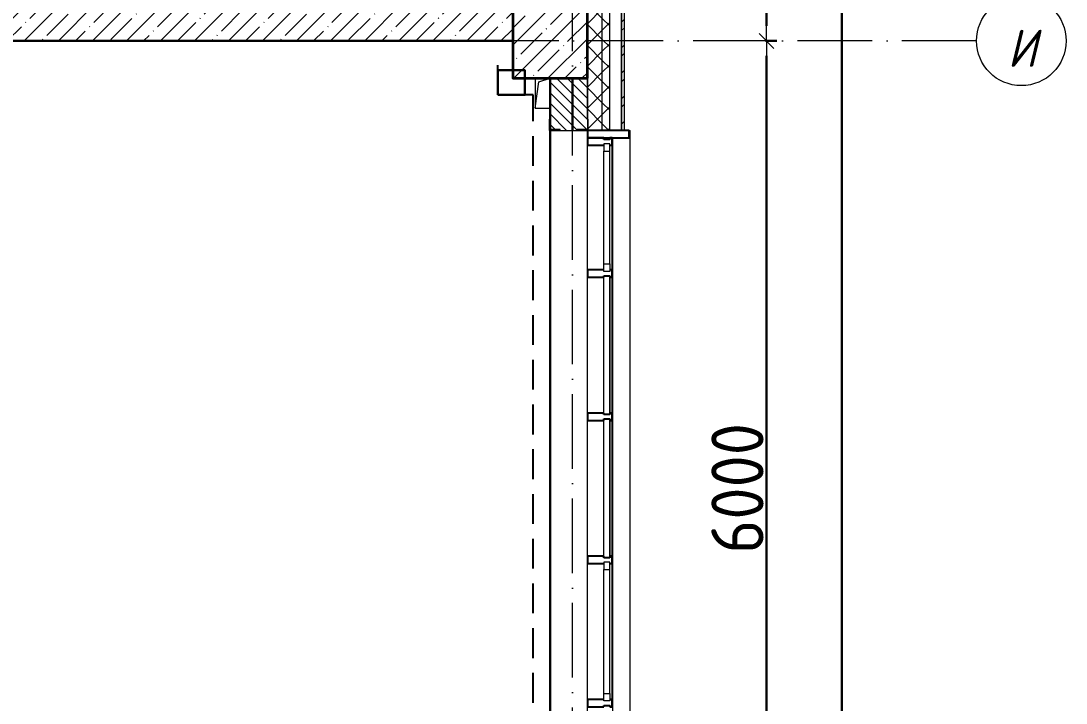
# Model space of a CAD drawing. Header units: millimetres. Extents: x -213536 to 1564669, y -45299 to 942238.
# Drawn here: x 530496 to 537500, y 438945 to 443520 of the extents above; entities that cross this region are included whole.
import ezdxf

# ---------------------------------------------------------------- set-up
doc = ezdxf.new("R2010")
doc.units = ezdxf.units.MM
for name, pattern in [('50_200_ШТРИХ_1Т_ш5_п1_п1_', [700, 500, -100, 0, -100]), ('Штрих короткий', [300, 150, -150]), ('Штриховая _2 мм - 1 мм_', [300, 200, -100])]:
    doc.linetypes.add(name, pattern=pattern)
for name, color, linetype, lineweight in [('0-1', 7, 'Continuous', 5), ('0-2', 7, 'Continuous', 9), ('2.1) ПГП окна 2.8 м', 5, 'Continuous', 30), ('3) ЖБ 4м', 3, 'Continuous', 30), ('3.1) ЖБ окна 1.2 м', 102, 'Continuous', 30), ('4) Метл уголки', 6, 'Continuous', 30), ('Импосты витража', 7, 'Continuous', 9), ('Импосты витража-1', 7, 'Continuous', 25), ('Каркас_Импост', 7, 'Continuous', 13), ('Несущие колонны', 7, 'Continuous', 9), ('Несущие колонны-1', 7, 'Continuous', 35), ('Обобщенные модели', 7, 'Continuous', 9), ('Общие ребра', 7, 'Continuous', 9), ('Окна', 7, 'Continuous', 9), ('Оси', 7, 'Continuous', 9), ('Оси-1', 7, 'Continuous', 20), ('Оси-2', 7, '50_200_ШТРИХ_1Т_ш5_п1_п1_', 9), ('Остекление-1', 7, 'Continuous', 9), ('Перемычка-1', 7, 'Штрих короткий', 9), ('Размеры', 7, 'Continuous', 15), ('Стены', 7, 'Continuous', 9), ('Стены-1', 7, 'Continuous', 13), ('Штриховка разреза-1', 7, 'Continuous', 9)]:
    doc.layers.add(name, color=color, linetype=linetype, lineweight=lineweight)
doc.layers.add('Каркас_Импост-2', color=7, linetype='Continuous', lineweight=9, true_color=0xaaaaaa)
doc.layers.add('СТ-1_1', color=7, linetype='Штриховая _2 мм - 1 мм_', lineweight=90, true_color=0x888888)
doc.layers.get('0-2').off()
doc.styles.add('ISOCPEUR_I_1', font='isocpeui.ttf', dxfattribs={"width": 0.85, "height": 2.5})
doc.styles.add('СПДС', font='isocpeur.ttf', dxfattribs={"width": 0.9})
doc.dimstyles.new('Размера А3', dxfattribs={"dimtxt": 200, "dimasz": 100, "dimexe": 70, "dimexo": 100, "dimgap": 20, "dimtad": 1, "dimdec": 0, "dimrnd": 10, "dimzin": 0, "dimdsep": 46, "dimtxsty": 'СПДС', "dimblk": 'ARROWHEAD_6', "dimcen": 1, "dimclrd": 256, "dimclre": 256, "dimclrt": 256, "dimazin": 0, "dimtfac": 1, "dimtdec": 0, "dimtmove": 2, "dimatfit": 3, "dimfxl": 1, "dimtolj": 1, "dimtzin": 0, "dimarcsym": 0})
pattern_1 = [(45, (0, 0), (-70.71068, 70.71068), []), (135, (0, 0), (-70.71068, -70.71068), [])]

# ---------------------------------------------------------------- blocks, each defined once
blk = doc.blocks.new('Ось сетки - Круг_Ø6_00__ISO-2_5_0_9K_-16731441-АИ2_03_План отделки стен 3-го этажа _Часть 2_')
at = {"layer": 'Оси-1'}
blk.add_circle((0, 0), 3, dxfattribs=at)
blk = doc.blocks.new('ARROWHEAD_6')
at = {"color": 0, "linetype": 'Continuous'}
for p, q in [((0, 0), (-1, 0)), ((-0.5, -0.5), (0.5, 0.5))]:
    blk.add_line(p, q, dxfattribs=at)
blk = doc.blocks.new('*D4763')
at = {"layer": 'Defpoints', "color": 0, "transparency": 16777216}
for p in [(535386.8, 443385.4), (535492.9, 443385.4), (535386.8, 437385.4)]:
    blk.add_point(p, dxfattribs=at)
at = {"layer": 'Размеры', "lineweight": -2, "transparency": 16777216}
for p, q in [((535486.8, 443385.4), (535562.9, 443385.4)), ((535492.9, 437485.4), (535492.9, 443285.4)), ((535486.8, 437385.4), (535562.9, 437385.4))]:
    blk.add_line(p, q, dxfattribs=at)
at = {"layer": 'Размеры', "lineweight": -2, "transparency": 16777216, "xscale": 100, "yscale": 100, "zscale": 100}
for p, rotation in [((535492.9, 443385.4), 90), ((535492.9, 437385.4), 270)]:
    blk.add_blockref('ARROWHEAD_6', p, dxfattribs=dict(at, rotation=rotation))
at = {"layer": 'Размеры', "transparency": 16777216, "insert": (535297.9, 440385.4), "char_height": 350, "width": 2.488, "attachment_point": 5, "rotation": 90, "style": 'СПДС'}
blk.add_mtext('\\A1;6000', dxfattribs=at)
blk = doc.blocks.new('*D4764')
at = {"layer": 'Defpoints', "color": 0, "transparency": 16777216}
for p in [(535386.8, 446385.4), (535492.9, 446385.4), (535386.8, 443385.4)]:
    blk.add_point(p, dxfattribs=at)
at = {"layer": 'Размеры', "lineweight": -2, "transparency": 16777216}
for p, q in [((535486.8, 446385.4), (535562.9, 446385.4)), ((535492.9, 443485.4), (535492.9, 446285.4)), ((535486.8, 443385.4), (535562.9, 443385.4))]:
    blk.add_line(p, q, dxfattribs=at)
at = {"layer": 'Размеры', "lineweight": -2, "transparency": 16777216, "xscale": 100, "yscale": 100, "zscale": 100}
for p, rotation in [((535492.9, 446385.4), 90), ((535492.9, 443385.4), 270)]:
    blk.add_blockref('ARROWHEAD_6', p, dxfattribs=dict(at, rotation=rotation))
at = {"layer": 'Размеры', "transparency": 16777216, "insert": (535297.9, 444885.4), "char_height": 350, "width": 2.488, "attachment_point": 5, "rotation": 90, "style": 'СПДС'}
blk.add_mtext('\\A1;3000', dxfattribs=at)
blk = doc.blocks.new('*D4774')
at = {"layer": 'Defpoints', "color": 0, "transparency": 16777216}
for p in [(535630.4, 474285.4), (535998.3, 474285.4), (535892.2, 425235.4)]:
    blk.add_point(p, dxfattribs=at)
at = {"layer": 'Размеры', "lineweight": -2, "transparency": 16777216}
for p, q in [((535730.4, 474285.4), (536068.3, 474285.4)), ((535998.3, 425335.4), (535998.3, 474185.4)), ((535992.2, 425235.4), (536068.3, 425235.4))]:
    blk.add_line(p, q, dxfattribs=at)
at = {"layer": 'Размеры', "lineweight": -2, "transparency": 16777216, "xscale": 100, "yscale": 100, "zscale": 100}
for p, rotation in [((535998.3, 474285.4), 90), ((535998.3, 425235.4), 270)]:
    blk.add_blockref('ARROWHEAD_6', p, dxfattribs=dict(at, rotation=rotation))
at = {"layer": 'Размеры', "transparency": 16777216, "insert": (535803.3, 449760.4), "char_height": 350, "width": 3.186, "attachment_point": 5, "rotation": 90, "style": 'СПДС'}
blk.add_mtext('\\A1;49050', dxfattribs=at)
blk = doc.blocks.new('BSC_Колонна _Прямоугольная - 500х500-V23-АИ2_03_План отделки стен 3-го этажа _Часть 2_')
at = {"layer": 'Несущие колонны'}
h = blk.add_hatch(dxfattribs=at)
h.set_pattern_fill('FP_31', color=256, style=0, pattern_type=2)
h.set_pattern_definition([(45, (-103350, -18150), (-114.04925, 114.04925), []), (45, (-103235.95, -18150), (-114.04925, 114.04925), [201.613, -40.323, 3.353, -36.97])])
h.paths.add_polyline_path([(-250, -250), (250, -250), (250, 250), (-250, 250), (-250, -112.4)], flags=0)
at = {"layer": 'Несущие колонны-1'}
for p, q in [((250, 250), (-250, 250)), ((-250, 250), (-250, -250)), ((250, -250), (250, 250)), ((-250, -250), (250, -250))]:
    blk.add_line(p, q, dxfattribs=at)
blk = doc.blocks.new('Проем_Дверь_Прямоугольный - 4800х2700h_оконные проемы-26053820-АИ2_03_План отделки стен 3-го этажа _Часть 2_')
at = {"layer": 'Перемычка-1'}
for p, q in [((2400, 125), (-2400, 125)), ((2400, -125), (-2400, -125))]:
    blk.add_line(p, q, dxfattribs=at)
blk = doc.blocks.new('Фахверк_СКБ_Уголок - 250_2700-27497298-АИ2_03_План отделки стен 3-го этажа _Часть 2_')
at = {"layer": 'Обобщенные модели'}
for p, q in [((200, 181), (125, 181)), ((125, 181), (125, 106)), ((131, 106), (131, 175)), ((131, 175), (200, 175)), ((200, 175), (200, 181)), ((125, 106), (131, 106)), ((131, -6), (125, -6)), ((125, -6), (125, -81)), ((131, -75), (131, -6)), ((125, -81), (200, -81)), ((200, -75), (131, -75)), ((200, -81), (200, -75))]:
    blk.add_line(p, q, dxfattribs=at)
blk = doc.blocks.new('PNS_Панель прямоугольная2 - Нр_Стекло - 40мм-28151954-АИ2_03_План отделки стен 3-го этажа _Часть 2_')
at = {"layer": 'Каркас_Импост'}
for p, q in [((-465, 0), (-465, 40)), ((-465, 40), (-415, 40)), ((-415, 40), (-415, 0)), ((465, 40), (415, 40)), ((415, 40), (415, 0)), ((465, 0), (465, 40)), ((-415, 0), (-465, 0)), ((415, 0), (465, 0))]:
    blk.add_line(p, q, dxfattribs=at)
at = {"layer": 'Каркас_Импост-2'}
for p, q in [((-415, 40), (415, 40)), ((-415, 0), (415, 0))]:
    blk.add_line(p, q, dxfattribs=at)
blk = doc.blocks.new('PNS_Панель прямоугольная1 - Нр_Стекло - 40мм-25328009-АИ2_03_План отделки стен 3-го этажа _Часть 2_')
at = {"layer": 'Остекление-1'}
for p, q in [((-455, 40), (455, 40)), ((-465, 0), (465, 0)), ((455, 0), (-455, 0))]:
    blk.add_line(p, q, dxfattribs=at)
blk = doc.blocks.new('PNS_Панель прямоугольная2 - Нр_Стекло - 40мм-28855703-АИ2_03_План отделки стен 3-го этажа _Часть 2_')
at = {"layer": 'Каркас_Импост'}
for p, q in [((-427.5, 0), (-427.5, 40)), ((-427.5, 40), (-377.5, 40)), ((-377.5, 40), (-377.5, 0)), ((427.5, 40), (377.5, 40)), ((377.5, 40), (377.5, 0)), ((427.5, 0), (427.5, 40)), ((-377.5, 0), (-427.5, 0)), ((377.5, 0), (427.5, 0))]:
    blk.add_line(p, q, dxfattribs=at)
at = {"layer": 'Каркас_Импост-2'}
for p, q in [((-377.5, 40), (377.5, 40)), ((-377.5, 0), (377.5, 0))]:
    blk.add_line(p, q, dxfattribs=at)
blk = doc.blocks.new('Прямоугольный импост - Откос НВФ_50х280 мм-V169-АИ2_03_План отделки стен 3-го этажа _Часть 2_')
at = {"layer": 'Импосты витража-1'}
for p, q in [((-50, 130), (0, 130)), ((-50, -150), (-50, 130)), ((0, 130), (0, -144)), ((0, -150), (-50, -150))]:
    blk.add_line(p, q, dxfattribs=at)
blk = doc.blocks.new('Прямоугольный импост - Импост структурный с накладкой - 150мм-28072245-АИ2_03_План отделки стен 3-го этажа _Часть 2_')
at = {"layer": 'Импосты витража'}
for p, q in [((48535, -100), (49445, -100)), ((48535, -267), (49445, -267))]:
    blk.add_line(p, q, dxfattribs=at)
blk = doc.blocks.new('Прямоугольный импост - Импост структурный с накладкой - 150мм-28072255-АИ2_03_План отделки стен 3-го этажа _Часть 2_')
at = {"layer": 'Импосты витража'}
for p, q in [((47650, -100), (48485, -100)), ((47650, -267), (48485, -267))]:
    blk.add_line(p, q, dxfattribs=at)
blk = doc.blocks.new('Прямоугольный импост - Импост структурный с накладкой - 150мм-V191-АИ2_03_План отделки стен 3-го этажа _Часть 2_')
at = {"layer": 'Импосты витража-1'}
for p, q in [((-25, 0), (-25, 17)), ((-25, 17), (25, 17)), ((-15, 0), (-25, 0)), ((-15, -40), (-15, 0)), ((25, 17), (25, 0)), ((-25, -150), (-25, -40)), ((-25, -40), (-15, -40)), ((25, -40), (25, -150)), ((25, -150), (-25, -150))]:
    blk.add_line(p, q, dxfattribs=at)
blk = doc.blocks.new('Прямоугольный импост - Импост структурный с накладкой - 150мм-V192-АИ2_03_План отделки стен 3-го этажа _Часть 2_')
at = {"layer": 'Импосты витража-1'}
for p, q in [((-25, 0), (-25, 17)), ((-25, 17), (25, 17)), ((25, 0), (15, 0)), ((15, 0), (15, -40)), ((25, 17), (25, 0)), ((-25, -150), (-25, -40)), ((15, -40), (25, -40)), ((25, -40), (25, -150)), ((25, -150), (-25, -150))]:
    blk.add_line(p, q, dxfattribs=at)
blk = doc.blocks.new('Прямоугольный импост - Импост структурный с накладкой - 150мм-28072285-АИ2_03_План отделки стен 3-го этажа _Часть 2_')
at = {"layer": 'Импосты витража-1'}
for p, q in [((-25, 0), (-25, 17)), ((-25, 17), (25, 17)), ((-15, 0), (-25, 0)), ((-15, -40), (-15, 0)), ((25, 0), (15, 0)), ((15, 0), (15, -40)), ((25, 17), (25, 0)), ((-25, -150), (-25, -40)), ((-25, -40), (-15, -40)), ((15, -40), (25, -40)), ((25, -40), (25, -150)), ((25, -150), (-25, -150))]:
    blk.add_line(p, q, dxfattribs=at)
blk = doc.blocks.new('AR_Отверстие прямоугольное _в плите_ - AR_Отверстие прямоугольное _в плите_-V225-АИ2_03_План отделки стен 3-го этажа _Часть 2_')
at = {"layer": 'Обобщенные модели'}
for p, q in [((-50, 100), (-50, -100)), ((-50, -100), (-25, 75)), ((-25, 75), (50, 100)), ((-50, -100), (50, -100))]:
    blk.add_line(p, q, dxfattribs=at)
blk = doc.blocks.new('Отлив_СКБ - Отлив витража_120_НВФ-31885688-АИ2_03_План отделки стен 3-го этажа _Часть 2_')
at = {"layer": 'Окна'}
for p, q in [((4750, -2), (50, -2)), ((0, -120), (0, -113)), ((0, -120), (4800, -120)), ((4800, -113), (4800, -120))]:
    blk.add_line(p, q, dxfattribs=at)
blk = doc.blocks.new('0125-Р-ОО-Ш2-АР-о_23_10_2024_rvt-1-АИ2_03_План отделки стен 3-го этажа _Часть 2_')
at = {"layer": 'Штриховка разреза-1'}
h = blk.add_hatch(dxfattribs=at)
h.set_pattern_fill('FP_81', color=256, style=0, pattern_type=2)
h.set_pattern_definition(pattern_1)
h.paths.add_polyline_path([(103700, -200), (103700, 750), (103606, 750), (103606, 675), (103600, 675), (103600, -200)], flags=0)
h.paths.add_polyline_path([(103700, 2550), (103700, 3750), (103606, 3750), (103606, 3675), (103600, 3675), (103600, 2625), (103606, 2625), (103606, 2550)], flags=0)
h.paths.add_polyline_path([(103700, 5550), (103700, 6750), (103606, 6750), (103606, 6675), (103600, 6675), (103600, 5625), (103606, 5625), (103606, 5550)], flags=0)
h.paths.add_polyline_path([(103700, 8550), (103700, 9750), (103606, 9750), (103606, 9675), (103600, 9675), (103600, 8625), (103606, 8625), (103606, 8550)], flags=0)
h.paths.add_polyline_path([(103700, 11550), (103700, 12750), (103606, 12750), (103606, 12675), (103600, 12675), (103600, 11625), (103606, 11625), (103606, 11550)], flags=0)
h.paths.add_polyline_path([(103606, 17550), (103700, 17550), (103700, 18750), (103606, 18750), (103606, 18675), (103600, 18675), (103600, 17625), (103606, 17625), (103606, 17556)], flags=0)
h.paths.add_polyline_path([(103700, 20550), (103700, 21750), (103606, 21750), (103606, 21675), (103600, 21675), (103600, 20625), (103606, 20625), (103606, 20550)], flags=0)
h.paths.add_polyline_path([(103700, 23550), (103700, 24750), (103606, 24750), (103606, 24675), (103600, 24675), (103600, 23625), (103606, 23625), (103606, 23550)], flags=0)
h.paths.add_polyline_path([(103606, 26550), (103700, 26550), (103700, 27750), (103606, 27750), (103606, 27675), (103600, 27675), (103600, 26625), (103606, 26625), (103606, 26556)], flags=0)
h.paths.add_polyline_path([(103606, 29550), (103700, 29550), (103700, 30750), (103606, 30750), (103606, 30675), (103600, 30675), (103600, 29625), (103606, 29625), (103606, 29556)], flags=0)
h.paths.add_polyline_path([(103700, 35550), (103700, 36750), (103606, 36750), (103606, 36675), (103600, 36675), (103600, 35625), (103606, 35625), (103606, 35550)], flags=0)
h.paths.add_polyline_path([(103606, 38550), (103700, 38550), (103700, 39750), (103606, 39750), (103606, 39675), (103600, 39675), (103600, 38625), (103606, 38625), (103606, 38556)], flags=0)
h.paths.add_polyline_path([(103606, 41550), (103700, 41550), (103700, 42750), (103606, 42750), (103606, 42675), (103600, 42675), (103600, 41625), (103606, 41625), (103606, 41556)], flags=0)
h.paths.add_polyline_path([(103700, 47550), (103700, 48615), (103600, 48615), (103600, 47625), (103606, 47625), (103606, 47550)], flags=0)
h = blk.add_hatch(dxfattribs=at)
h.set_pattern_fill('FP_81', color=256, style=0, pattern_type=2)
h.set_pattern_definition(pattern_1)
h.paths.add_polyline_path([(103700, -250), (103750, -250), (103750, 750), (103700, 750), (103700, -200)], flags=0)
h.paths.add_polyline_path([(103750, 2550), (103750, 3750), (103700, 3750), (103700, 2550)], flags=0)
h.paths.add_polyline_path([(103700, 5550), (103750, 5550), (103750, 6750), (103700, 6750), (103700, 6024.8)], flags=0)
h.paths.add_polyline_path([(103700, 8550), (103750, 8550), (103750, 9750), (103700, 9750), (103700, 8797)], flags=0)
h.paths.add_polyline_path([(103750, 11550), (103750, 12750), (103700, 12750), (103700, 11550)], flags=0)
h.paths.add_polyline_path([(103700, 17550), (103750, 17550), (103750, 18750), (103700, 18750), (103700, 18037.6)], flags=0)
h.paths.add_polyline_path([(103700, 20550), (103750, 20550), (103750, 21750), (103700, 21750), (103700, 20809.8)], flags=0)
h.paths.add_polyline_path([(103700, 23550), (103750, 23550), (103750, 24750), (103700, 24750), (103700, 23581.9)], flags=0)
h.paths.add_polyline_path([(103750, 26550), (103750, 27750), (103700, 27750), (103700, 26550)], flags=0)
h.paths.add_polyline_path([(103750, 29550), (103750, 30750), (103700, 30750), (103700, 29550)], flags=0)
h.paths.add_polyline_path([(103700, 35550), (103750, 35550), (103750, 36750), (103700, 36750), (103700, 35594.7)], flags=0)
h.paths.add_polyline_path([(103700, 38550), (103750, 38550), (103750, 39750), (103700, 39750), (103700, 39291)], flags=0)
h.paths.add_polyline_path([(103750, 41550), (103750, 42750), (103700, 42750), (103700, 41550)], flags=0)
h.paths.add_polyline_path([(103750, 47550), (103750, 48615), (103700, 48615), (103700, 47550)], flags=0)
h = blk.add_hatch(dxfattribs=at)
h.set_pattern_fill('FP_80', color=256, style=0, pattern_type=2)
h.set_pattern_definition([(45, (0, 0), (-85.53659, 85.53659), []), (45, (57.02, 0), (-85.53659, 85.53659), [])])
h.paths.add_polyline_path([(103830, -350), (103850, -350), (103850, 750), (103830, 750), (103830, -330)], flags=0)
h.paths.add_polyline_path([(103850, 2550), (103850, 3750), (103830, 3750), (103830, 2550)], flags=0)
h.paths.add_polyline_path([(103850, 5550), (103850, 6750), (103830, 6750), (103830, 5550)], flags=0)
h.paths.add_polyline_path([(103850, 8550), (103850, 9750), (103830, 9750), (103830, 8550)], flags=0)
h.paths.add_polyline_path([(103830, 11550), (103850, 11550), (103850, 12750), (103830, 12750), (103830, 11569.1)], flags=0)
h.paths.add_polyline_path([(103850, 17550), (103850, 18750), (103830, 18750), (103830, 17550)], flags=0)
h.paths.add_polyline_path([(103830, 20550), (103850, 20550), (103850, 21750), (103830, 21750), (103830, 20809.8)], flags=0)
h.paths.add_polyline_path([(103850, 23550), (103850, 24750), (103830, 24750), (103830, 23550)], flags=0)
h.paths.add_polyline_path([(103850, 26550), (103850, 27750), (103830, 27750), (103830, 26550)], flags=0)
h.paths.add_polyline_path([(103830, 29550), (103850, 29550), (103850, 30750), (103830, 30750), (103830, 30050.4)], flags=0)
h.paths.add_polyline_path([(103830, 35550), (103850, 35550), (103850, 36750), (103830, 36750), (103830, 35594.7)], flags=0)
h.paths.add_polyline_path([(103830, 38550), (103850, 38550), (103850, 39750), (103830, 39750), (103830, 39291)], flags=0)
h.paths.add_polyline_path([(103830, 41550), (103850, 41550), (103850, 42750), (103830, 42750), (103830, 42063.2)], flags=0)
h.paths.add_polyline_path([(103830, 47550), (103850, 47550), (103850, 48615), (103830, 48615), (103830, 47607.5)], flags=0)
h = blk.add_hatch(dxfattribs=at)
h.set_pattern_fill('FP_2', color=256, style=0, pattern_type=2)
h.set_pattern_definition([(45, (0, 0), (-114.04925, 114.04925), []), (45, (114.05, 0), (-114.04925, 114.04925), [201.612, -40.322, 3.353, -36.97])])
h.paths.add_polyline_path([(103100, 18150), (103100, 18400), (96100, 18400), (96100, 18150), (102188.9, 18150)], flags=0)
h = blk.add_hatch(dxfattribs=at)
h.set_pattern_fill('FP_1', color=256, style=0, pattern_type=2)
h.set_pattern_definition([(135, (0, 0), (-35.35534, -35.35534), [])])
h.paths.add_polyline_path([(103350, 12400), (103600, 12400), (103600, 12744), (103531, 12744), (103531, 12750), (103419, 12750), (103419, 12744), (103350, 12744), (103350, 12493.2)], flags=0)
h.paths.add_polyline_path([(103419, 17550), (103531, 17550), (103531, 17556), (103600, 17556), (103600, 17900), (103350, 17900), (103350, 17556), (103419, 17556)], flags=0)
at = {"layer": 'Общие ребра'}
for p, q in [((103700, 17550), (103700, 18750)), ((103750, 17550), (103750, 18750)), ((103600, 17900), (103600, 17625)), ((103600, 17625), (103600, 17900))]:
    blk.add_line(p, q, dxfattribs=at)
at = {"layer": 'Стены'}
blk.add_line((103350, 12750), (103350, 17550), dxfattribs=at)
at = {"layer": 'Стены-1'}
for p, q in [((103830, 17550), (103830, 18750)), ((103830, 18750), (103830, 17550)), ((103850, 17550), (103850, 18750)), ((96100, 18150), (103100, 18150)), ((103350, 17900), (103350, 17625)), ((103419, 17550), (103531, 17550)), ((103606, 17550), (103830, 17550)), ((103830, 17550), (103850, 17550))]:
    blk.add_line(p, q, dxfattribs=at)
at = {"layer": '0-2'}
for name, p in [('BSC_Колонна _Прямоугольная - 500х500-V23-АИ2_03_План отделки стен 3-го этажа _Часть 2_', (103350, 18150)), ('AR_Отверстие прямоугольное _в плите_ - AR_Отверстие прямоугольное _в плите_-V225-АИ2_03_План отделки стен 3-го этажа _Часть 2_', (103300, 17800))]:
    blk.add_blockref(name, p, dxfattribs=at)
for name, p, rotation in [('Фахверк_СКБ_Уголок - 250_2700-27497298-АИ2_03_План отделки стен 3-го этажа _Часть 2_', (103525, 17425), 89.9999999999999), ('Проем_Дверь_Прямоугольный - 4800х2700h_оконные проемы-26053820-АИ2_03_План отделки стен 3-го этажа _Часть 2_', (103475, 15150), 269.9999999999999), ('Отлив_СКБ - Отлив витража_120_НВФ-31885688-АИ2_03_План отделки стен 3-го этажа _Часть 2_', (103767, 12750), 90), ('Прямоугольный импост - Импост структурный с накладкой - 150мм-28072255-АИ2_03_План отделки стен 3-го этажа _Часть 2_', (103500, -31035), 89.99999999999915), ('PNS_Панель прямоугольная2 - Нр_Стекло - 40мм-28855703-АИ2_03_План отделки стен 3-го этажа _Часть 2_', (103750, 17032.5), 89.99999999999852), ('Прямоугольный импост - Импост структурный с накладкой - 150мм-28072245-АИ2_03_План отделки стен 3-го этажа _Часть 2_', (103500, -32880), 90.00000000000037), ('PNS_Панель прямоугольная1 - Нр_Стекло - 40мм-25328009-АИ2_03_План отделки стен 3-го этажа _Часть 2_', (103750, 16110), 89.99999999999852), ('Прямоугольный импост - Импост структурный с накладкой - 150мм-28072245-АИ2_03_План отделки стен 3-го этажа _Часть 2_', (103500, -33840), 89.99999999999933), ('PNS_Панель прямоугольная1 - Нр_Стекло - 40мм-25328009-АИ2_03_План отделки стен 3-го этажа _Часть 2_', (103750, 15150), 89.99999999999852), ('Прямоугольный импост - Импост структурный с накладкой - 150мм-28072245-АИ2_03_План отделки стен 3-го этажа _Часть 2_', (103500, -34800), 90.00000000000037), ('PNS_Панель прямоугольная2 - Нр_Стекло - 40мм-28151954-АИ2_03_План отделки стен 3-го этажа _Часть 2_', (103750, 14190), 89.99999999999852)]:
    blk.add_blockref(name, p, dxfattribs=dict(at, rotation=rotation))
at = {"layer": '0-2', "extrusion": (0, 0, -1), "rotation": 90.00000000000146}
for name, p in [('Прямоугольный импост - Откос НВФ_50х280 мм-V169-АИ2_03_План отделки стен 3-го этажа _Часть 2_', (-103750, 17550)), ('Прямоугольный импост - Импост структурный с накладкой - 150мм-V192-АИ2_03_План отделки стен 3-го этажа _Часть 2_', (-103750, 17475)), ('Прямоугольный импост - Импост структурный с накладкой - 150мм-V191-АИ2_03_План отделки стен 3-го этажа _Часть 2_', (-103750, 16590)), ('Прямоугольный импост - Импост структурный с накладкой - 150мм-28072285-АИ2_03_План отделки стен 3-го этажа _Часть 2_', (-103750, 15630)), ('Прямоугольный импост - Импост структурный с накладкой - 150мм-V192-АИ2_03_План отделки стен 3-го этажа _Часть 2_', (-103750, 14670)), ('Прямоугольный импост - Импост структурный с накладкой - 150мм-V191-АИ2_03_План отделки стен 3-го этажа _Часть 2_', (-103750, 13710))]:
    blk.add_blockref(name, p, dxfattribs=at)
blk = doc.blocks.new('3этНиз')
at = {"layer": 'СТ-1_1', "lineweight": 25}
for p, q in [((533692.1, 443023.4), (533692.1, 443273.4)), ((533930.1, 443023.4), (533692.1, 443023.4)), ((533930.1, 437747.4), (533930.1, 443023.4))]:
    blk.add_line(p, q, dxfattribs=at)
at = {"layer": '0-1'}
blk.add_blockref('0125-Р-ОО-Ш2-АР-о_23_10_2024_rvt-1-АИ2_03_План отделки стен 3-го этажа _Часть 2_', (430692.1, 425235.4), dxfattribs=at)
blk = doc.blocks.new('Ось 3 этаж')
at = {"layer": 'Оси-2'}
for p, q in [((534192.1, 423014.8), (534192.1, 477896.8)), ((536900.4, 443385.4), (501097.4, 443385.4))]:
    blk.add_line(p, q, dxfattribs=at)
at = {"layer": 'Оси-1', "xscale": 99.99999999999993, "yscale": 99.99999999999993, "zscale": 99.99999999999993, "rotation": 89.99999999999982}
blk.add_blockref('Ось сетки - Круг_Ø6_00__ISO-2_5_0_9K_-16731441-АИ2_03_План отделки стен 3-го этажа _Часть 2_', (537200.4, 443385.4), dxfattribs=at)
at = {"layer": 'Оси', "insert": (537107.6, 443461.5), "char_height": 250, "width": 223.671, "attachment_point": 1, "style": 'ISOCPEUR_I_1'}
blk.add_mtext('\\fISOCPEUR|b0|i1|c204|p34|;\\W.9;И', dxfattribs=at)
at = {"layer": 'Размеры'}
for base, p1, p2, picture, middle in [((535998.3, 474285.4), (535892.2, 425235.4), (535630.4, 474285.4), '*D4774', (535803.3, 449760.4)), ((535492.9, 446385.4), (535386.8, 443385.4), (535386.8, 446385.4), '*D4764', (535297.9, 444885.4)), ((535492.9, 443385.4), (535386.8, 437385.4), (535386.8, 443385.4), '*D4763', (535297.9, 440385.4))]:
    dim = blk.add_linear_dim(base=base, p1=p1, p2=p2, angle=90, dimstyle='Размера А3', override={"dimtxt": 350}, dxfattribs=at)
    dim.commit()
    dim.dimension.update_dxf_attribs({"geometry": picture, "text_midpoint": middle})

msp = doc.modelspace()

# ---------------------------------------------------------------- linework, layer by layer
at = {"layer": '2.1) ПГП окна 2.8 м'}
msp.add_lwpolyline([(534192.1, 442785.4), (534192.1, 443135.4)], dxfattribs=at)
at = {"layer": '3) ЖБ 4м'}
msp.add_lwpolyline([(534042.1, 443135.4), (533792.1, 443135.4), (533792.1, 443385.4), (526942.1, 443385.4)], dxfattribs=at)
at = {"layer": '3.1) ЖБ окна 1.2 м'}
msp.add_lwpolyline([(534042.1, 437635.4), (534042.1, 443135.4)], dxfattribs=at)
at = {"layer": '4) Метл уголки'}
msp.add_lwpolyline([(533692.1, 443023.4), (533873.4, 443023.4), (533873.4, 443188.2), (533692.1, 443188.2)], close=True, dxfattribs=at)

# ---------------------------------------------------------------- block references
at = {"color": 5, "lineweight": 30}
msp.add_blockref('Ось 3 этаж', (0, 0), dxfattribs=at)
at = {"layer": '3) ЖБ 4м'}
msp.add_blockref('3этНиз', (0, 0), dxfattribs=at)

doc.saveas('drawing.dxf')
